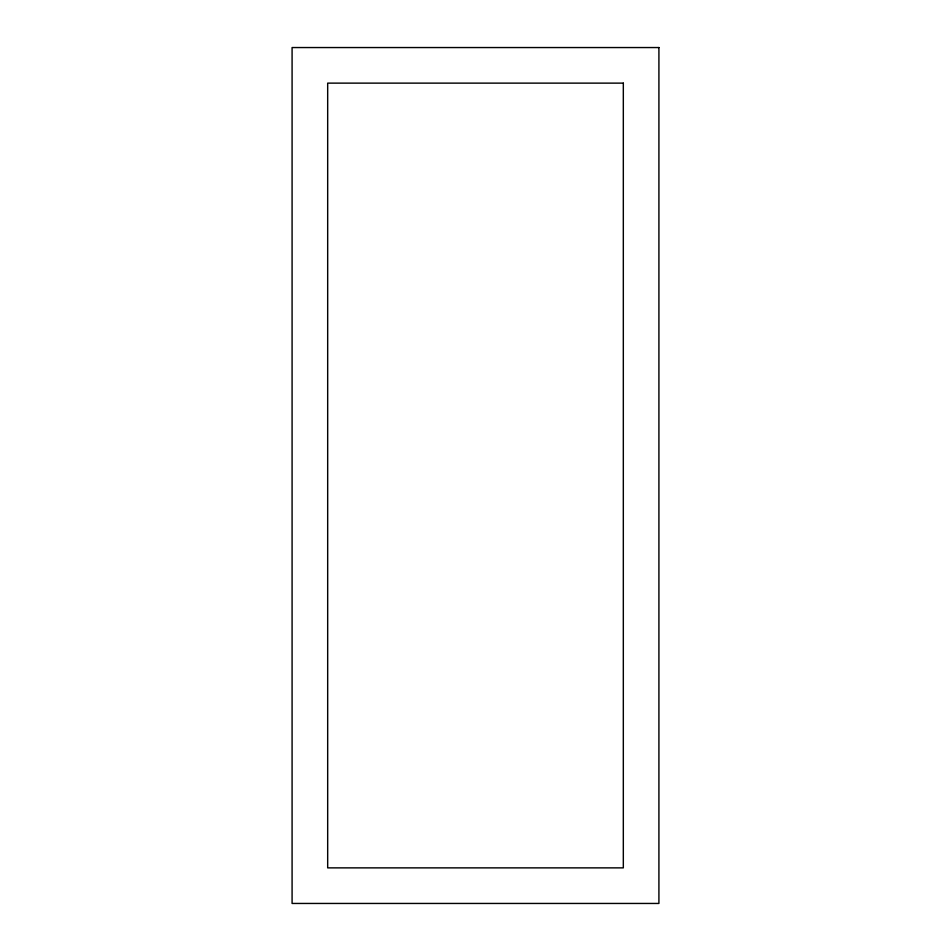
<?xml version="1.0" encoding="UTF-8"?>
<svg xmlns="http://www.w3.org/2000/svg" width="951" height="951" viewBox="0 0 951 951"><rect width="100%" height="100%" fill="white"/><g stroke="black" fill="none" stroke-linecap="round" stroke-linejoin="round"><path stroke-width="1.43" d="M658.912 47.55L292.088 47.55L292.088 903.45L658.912 903.45L658.912 47.55M623.321 83.129L327.679 83.129L327.679 867.871L623.321 867.871L623.321 83.129"/></g></svg>
